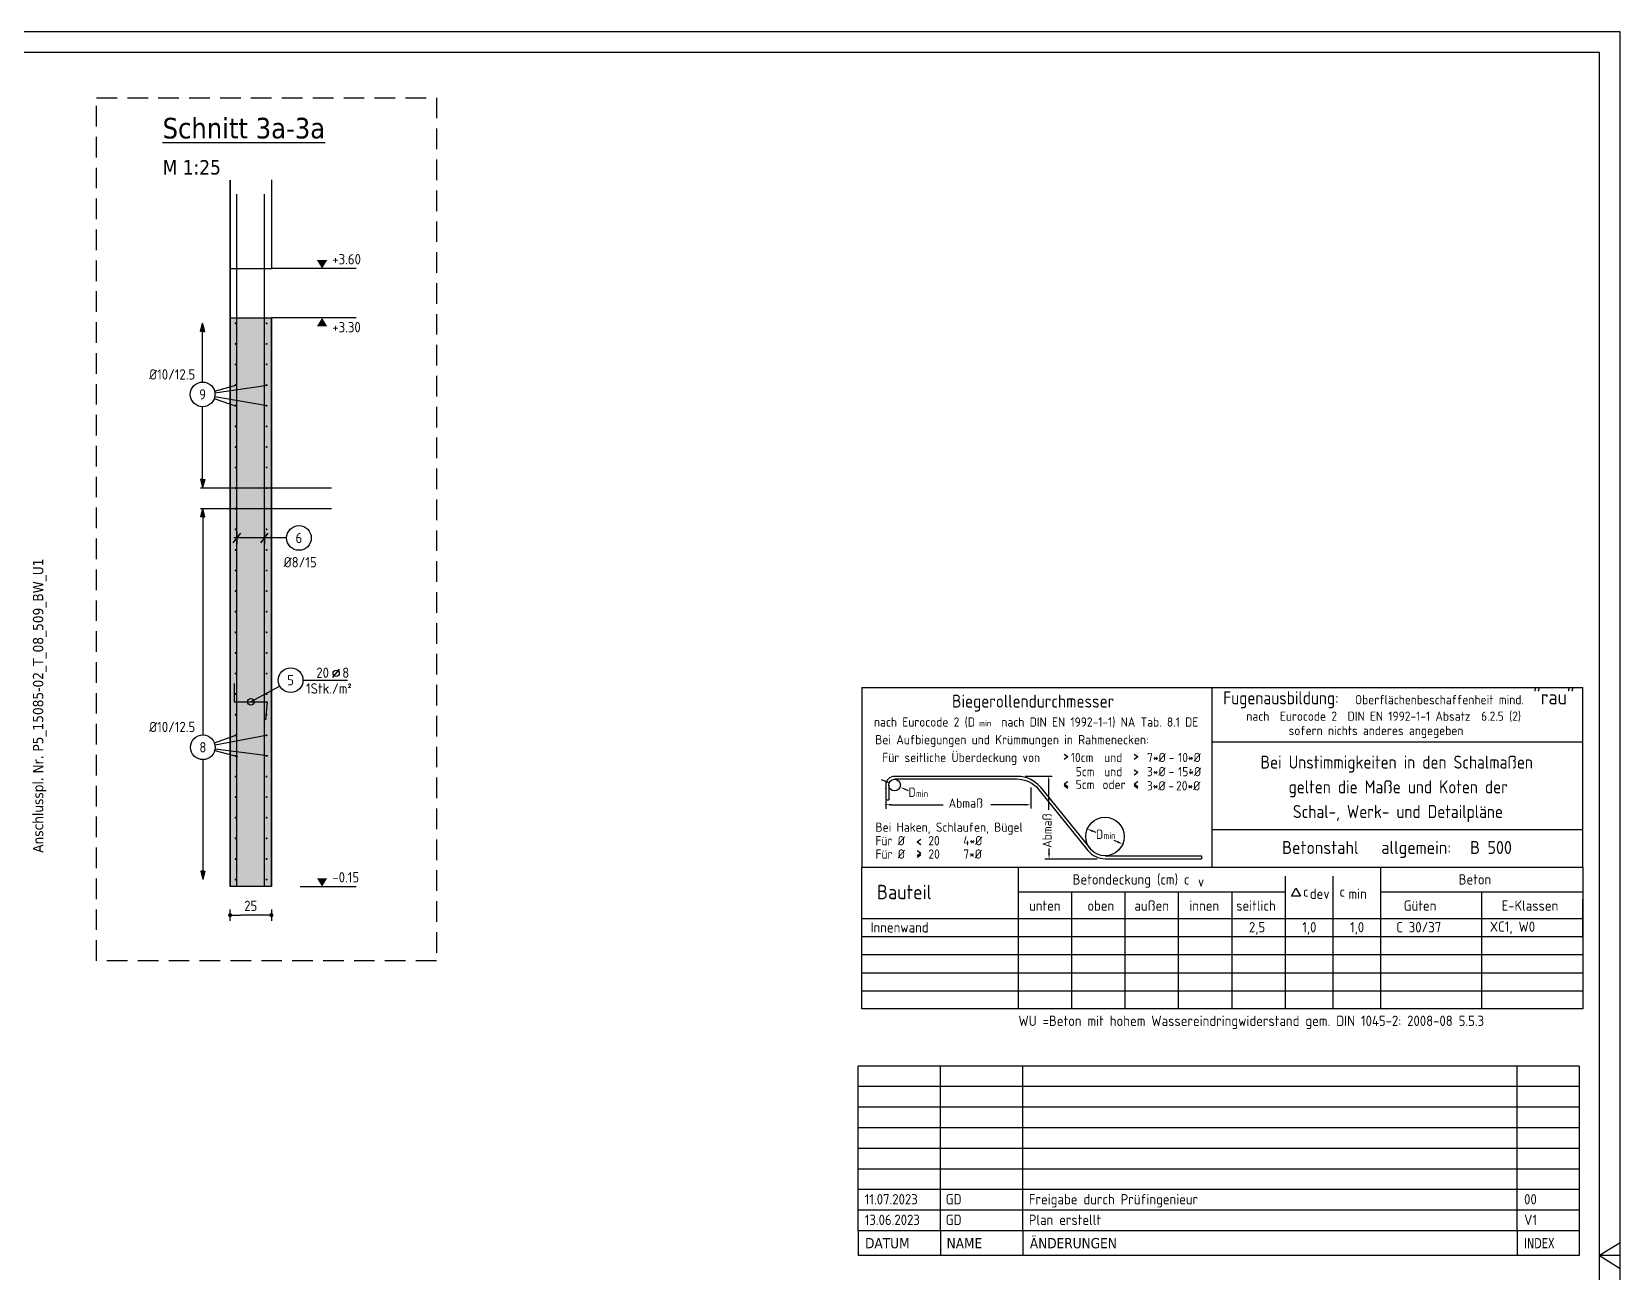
# Model space of a CAD drawing. Extents: x -7.1 to 60.9, y 1.4 to 41.6.
# Drawn here: x 28.77 to 48.05, y 16.05 to 31.11 of the extents above; entities that cross this region are included whole.
import ezdxf
from ezdxf.enums import TextEntityAlignment as Align

# ---------------------------------------------------------------- set-up
doc = ezdxf.new("R2010")
doc.units = 0
doc.header["$LTSCALE"] = 0.5
for name, pattern in [('AUSGEZOGEN', [1000.01, 1000, 0.01]), ('DASHED', [0.75, 0.5, -0.25]), ('STRICHLINIE', [0.75, 0.5, -0.25])]:
    doc.linetypes.add(name, pattern=pattern)
for name, color, linetype in [('AFU', 7, 'Continuous'), ('BET-ANS', 7, 'Continuous'), ('BETON', 7, 'Continuous'), ('DETAIL', 7, 'Continuous'), ('grau_mittel', 7, 'Continuous'), ('HILFE', 7, 'Continuous'), ('koten', 7, 'Continuous'), ('MASSE', 7, 'Continuous'), ('RAHMEN', 7, 'Continuous'), ('RND', 7, 'Continuous'), ('RND-1', 7, 'Continuous'), ('STEMPEL', 7, 'Continuous'), ('TEXT', 7, 'Continuous')]:
    doc.layers.add(name, color=color, linetype=linetype)
doc.layers.add('NOPLOT', color=7, linetype='Continuous', plot=False)
doc.styles.add('helv', font='tahoma.ttf')
doc.styles.add('txt', font='isocp.shx')
doc.linetypes.add('AFU_50K', pattern='A,0.15,["/",Standard,S=0.2,R=0,X=-0.01,Y=-0.1],0.07,["/",Standard,S=0.2,R=0,X=-0.01,Y=-0.1],0.15', length=0.37)
doc.dimstyles.new('DOT_I', dxfattribs={"dimscale": 0.5, "dimtxt": 0.25, "dimasz": 0.25, "dimexe": 0.1, "dimexo": 0.3, "dimgap": 0.1, "dimtad": 1, "dimdec": 3, "dimzin": 3, "dimtxsty": 'txt', "dimblk": 'DOT', "dimblk1": 'DOT', "dimblk2": 'DOT', "dimsah": 1, "dimcen": 0.1, "dimse1": 1, "dimse2": 1, "dimazin": 0, "dimtfac": 1, "dimtdec": 4, "dimtix": 1, "dimtmove": 2, "dimatfit": 3, "dimfxl": 0, "dimtvp": 1, "dimtolj": 1, "dimtzin": 0, "dimarcsym": 0})

# ---------------------------------------------------------------- blocks, each defined once
blk = doc.blocks.new('Plankopf-ER')
at = {"layer": 'RAHMEN', "color": 7, "linetype": 'Continuous'}
for p, q in [((-0.5, 4.6), (-18, 4.6)), ((-18, 4.1), (-18, 4.6)), ((-16, 4.1), (-16, 4.6)), ((-14, 4.1), (-14, 4.6)), ((-2, 4.1), (-2, 4.6)), ((-0.5, 4.6), (-0.5, 4.1)), ((-0.5, 4.1), (-18, 4.1)), ((-18, 3.6), (-18, 4.1)), ((-16, 3.6), (-16, 4.1)), ((-14, 3.6), (-14, 4.1)), ((-2, 3.6), (-2, 4.1)), ((-0.5, 4.1), (-0.5, 3.6)), ((-0.5, 3.6), (-18, 3.6)), ((-18, 3.1), (-18, 3.6)), ((-16, 3.1), (-16, 3.6)), ((-14, 3.1), (-14, 3.6)), ((-2, 3.1), (-2, 3.6)), ((-0.5, 3.6), (-0.5, 3.1)), ((-0.5, 3.1), (-18, 3.1)), ((-18, 2.6), (-18, 3.1)), ((-16, 2.6), (-16, 3.1)), ((-14, 2.6), (-14, 3.1)), ((-2, 2.6), (-2, 3.1)), ((-0.5, 3.1), (-0.5, 2.6)), ((-0.5, 2.6), (-18, 2.6)), ((-18, 2.1), (-18, 2.6)), ((-16, 2.1), (-16, 2.6)), ((-14, 2.1), (-14, 2.6)), ((-2, 2.1), (-2, 2.6)), ((-0.5, 2.6), (-0.5, 2.1)), ((-0.5, 2.1), (-18, 2.1)), ((-18, 1.6), (-18, 2.1)), ((-16, 1.6), (-16, 2.1)), ((-14, 1.6), (-14, 2.1)), ((-2, 1.6), (-2, 2.1)), ((-0.5, 2.1), (-0.5, 1.6)), ((-0.5, 1.6), (-18, 1.6)), ((-18, 1.1), (-18, 1.6)), ((-16, 1.1), (-16, 1.6)), ((-14, 1.1), (-14, 1.6)), ((-2, 1.1), (-2, 1.6)), ((-0.5, 1.6), (-0.5, 1.1)), ((-0.5, 1.1), (-18, 1.1)), ((-18, 0.6), (-18, 1.1)), ((-16, 0.6), (-16, 1.1)), ((-14, 0.6), (-14, 1.1)), ((-2, 0.6), (-2, 1.1)), ((-0.5, 1.1), (-0.5, 0.6)), ((-0.5, 0.6), (-18, 0.6)), ((-18, 0.6), (-18, 0)), ((-16, 0.6), (-16, 0)), ((-14, 0.6), (-14, 0)), ((-2, 0.6), (-2, 0)), ((-0.5, 0.6), (-0.5, 0)), ((-0.5, 0), (-18, 0))]:
    blk.add_line(p, q, dxfattribs=at)
at = {"layer": 'RAHMEN', "color": 7, "linetype": 'Continuous', "style": 'txt'}
for tag, p in [('INDEX-D8', (-17.841, 4.242)), ('INDEX-N8', (-15.876, 4.242)), ('INDEX-X8', (-13.857, 4.242)), ('INDEX8', (-1.833, 4.242)), ('INDEX-D7', (-17.841, 3.742)), ('INDEX-N7', (-15.876, 3.742)), ('INDEX-X7', (-13.857, 3.742)), ('INDEX7', (-1.833, 3.742)), ('INDEX-D6', (-17.841, 3.242)), ('INDEX-N6', (-15.876, 3.242)), ('INDEX-X6', (-13.857, 3.242)), ('INDEX6', (-1.833, 3.242)), ('INDEX-D5', (-17.841, 2.742)), ('INDEX-N5', (-15.876, 2.742)), ('INDEX-X5', (-13.857, 2.742)), ('INDEX5', (-1.833, 2.742)), ('INDEX-D4', (-17.841, 2.242)), ('INDEX-N4', (-15.876, 2.242)), ('INDEX-X4', (-13.857, 2.242)), ('INDEX4', (-1.833, 2.242)), ('INDEX-D3', (-17.841, 1.742)), ('INDEX-N3', (-15.876, 1.742)), ('INDEX-X3', (-13.857, 1.742)), ('INDEX3', (-1.833, 1.742)), ('INDEX-D2', (-17.841, 1.242)), ('INDEX-N2', (-15.876, 1.242)), ('INDEX-X2', (-13.857, 1.242)), ('INDEX2', (-1.833, 1.242)), ('INDEX-D1', (-17.841, 0.742)), ('INDEX-N1', (-15.876, 0.742)), ('INDEX-X1', (-13.857, 0.742)), ('INDEX1', (-1.833, 0.742))]:
    blk.add_attdef(tag, p, '', height=0.25, dxfattribs=at)
at = {"layer": 'STEMPEL', "color": 7, "linetype": 'Continuous', "style": 'helv'}
for s, p in [('DATUM', (-17.833, 0.176)), ('NAME', (-15.853, 0.176)), ('ÄNDERUNGEN', (-13.833, 0.176))]:
    blk.add_text(s, height=0.25, dxfattribs=at).set_placement(p)
at = {"layer": 'STEMPEL', "color": 7, "linetype": 'Continuous', "style": 'helv', "width": 0.8}
blk.add_text('INDEX', height=0.25, dxfattribs=at).set_placement((-1.833, 0.176))
blk = doc.blocks.new('okrd_o')
at = {"layer": 'koten', "color": 7, "linetype": 'Continuous'}
blk.add_solid([(-0.125, 0.202), (0.125, 0.202), (0, 0)], dxfattribs=at)
at = {"layer": 'koten', "style": 'txt'}
blk.add_attdef('OKRD', (0.25, 0.1), '', height=0.25, dxfattribs=at)
blk = doc.blocks.new('DOT')
at = {"layer": 'MASSE', "color": 7, "linetype": 'Continuous'}
for p, q in [((0, 0), (-1, 0)), ((0, 0.54), (0, -0.54))]:
    blk.add_line(p, q, dxfattribs=at)
at = {"layer": 'MASSE', "color": 7, "linetype": 'Continuous', "const_width": 0.2}
blk.add_lwpolyline([(-0.1, 0, 1), (0.1, 0, 1)], format="xyb", close=True, dxfattribs=at)
blk = doc.blocks.new('*D33')
at = {"layer": 'Defpoints', "color": 0, "linetype": 'AUSGEZOGEN', "transparency": 16777216}
for p in [(31.177, 20.388), (31.177, 20.388), (31.677, 20.388)]:
    blk.add_point(p, dxfattribs=at)
at = {"layer": 'MASSE', "color": 0, "linetype": 'AUSGEZOGEN', "lineweight": -2, "transparency": 16777216}
blk.add_line((31.552, 20.388), (31.302, 20.388), dxfattribs=at)
at = {"layer": 'MASSE', "color": 0, "linetype": 'AUSGEZOGEN', "lineweight": -2, "transparency": 16777216, "xscale": 0.125, "yscale": 0.125, "zscale": 0.125, "rotation": 180}
blk.add_blockref('DOT', (31.177, 20.388), dxfattribs=at)
at = {"layer": 'MASSE', "color": 0, "linetype": 'AUSGEZOGEN', "lineweight": -2, "transparency": 16777216, "xscale": 0.125, "yscale": 0.125, "zscale": 0.125}
blk.add_blockref('DOT', (31.677, 20.388), dxfattribs=at)
at = {"layer": 'MASSE', "color": 0, "linetype": 'AUSGEZOGEN', "transparency": 16777216, "insert": (31.427, 20.501), "char_height": 0.125, "attachment_point": 5, "style": 'txt'}
blk.add_mtext('\\A1;25', dxfattribs=at)
blk = doc.blocks.new('okrd_u')
at = {"layer": 'koten', "color": 7, "linetype": 'Continuous'}
blk.add_solid([(-0.125, -0.202), (0.125, -0.202), (0, 0)], dxfattribs=at)
at = {"layer": 'koten', "style": 'txt'}
blk.add_attdef('OKRD', (0.25, -0.35), '', height=0.25, dxfattribs=at)
blk = doc.blocks.new('RND_LEI')
at = {"layer": 'RND', "color": 7, "linetype": 'Continuous'}
blk.add_line((1.022, 0.066), (1.19, 0.27), dxfattribs=at)
for centre, radius in [((0, 0), 0.3), ((1.106, 0.168), 0.075)]:
    blk.add_circle(centre, radius, dxfattribs=at)
at = {"layer": 'RND', "color": 7, "linetype": 'Continuous', "style": 'txt'}
blk.add_attdef('POSL', text='', height=0.25, dxfattribs=at).set_placement((0, 0), align=Align.MIDDLE)
blk.add_attdef('ANZ', text='', height=0.25, dxfattribs=at).set_placement((0.931, 0.057), align=Align.RIGHT)
for tag, p in [('DUM', (1.253, 0.057)), ('ABSTD', (1.674, 0.057)), ('POSTXT', (0.374, -0.327))]:
    blk.add_attdef(tag, p, '', height=0.25, dxfattribs=at)
blk = doc.blocks.new('Pfeillinie')
at = {"layer": 'TEXT', "linetype": 'Continuous'}
blk.add_hatch(color=7, dxfattribs=at).paths.add_polyline_path([(0, 0), (-0.8, 0.2), (-0.8, 0), (-0.8, -0.2)])
at = {"layer": 'TEXT', "color": 7, "linetype": 'Continuous'}
for p, q in [((-0.8, 0), (-0.8, 0.2)), ((-0.8, 0.2), (0, 0)), ((-0.8, 0), (-0.8, -0.2)), ((-0.8, -0.2), (0, 0))]:
    blk.add_line(p, q, dxfattribs=at)
blk = doc.blocks.new('RND_HIN')
at = {"layer": 'RND', "color": 7, "linetype": 'Continuous'}
blk.add_circle((0, 0), 0.3, dxfattribs=at)
at = {"layer": 'RND', "color": 7, "linetype": 'Continuous', "style": 'txt'}
blk.add_attdef('POSI', text='', height=0.25, dxfattribs=at).set_placement((0, 0), align=Align.MIDDLE)
blk = doc.blocks.new('lei_gre')
at = {"layer": 'RND', "color": 7, "linetype": 'Continuous'}
for p, q in [((-0.09, -0.12), (0.09, 0.12)), ((0, 0.15), (0, -0.15))]:
    blk.add_line(p, q, dxfattribs=at)
blk = doc.blocks.new('DINA1')
at = {"layer": 'RAHMEN'}
for p, q in [((84.1, 59.4), (0, 59.4)), ((84.1, 0), (84.1, 59.4))]:
    blk.add_line(p, q, dxfattribs=at)
at = {"layer": 'RAHMEN', "color": 5}
for p, q in [((83.6, 58.9), (2, 58.9)), ((83.6, 0.5), (83.6, 58.9))]:
    blk.add_line(p, q, dxfattribs=at)
at = {"layer": 'RAHMEN', "color": 7, "linetype": 'Continuous'}
for p, q in [((84.1, 30.01), (83.6, 29.7)), ((83.6, 29.7), (84.1, 29.39))]:
    blk.add_line(p, q, dxfattribs=at)

msp = doc.modelspace()

# ---------------------------------------------------------------- hatches: boundary and pattern name
at = {"layer": 'grau_mittel'}
msp.add_hatch(color=61, dxfattribs=at).paths.add_polyline_path([(31.677, 27.635), (31.177, 27.635), (31.177, 20.735), (31.677, 20.735)])

# ---------------------------------------------------------------- linework, layer by layer
at = {"layer": 'AFU', "color": 8, "linetype": 'AFU_50K'}
for p, q in [((31.177, 28.235), (31.677, 28.235)), ((31.177, 27.635), (31.677, 27.635)), ((31.677, 20.735), (31.177, 20.735))]:
    msp.add_line(p, q, dxfattribs=at)
at = {"layer": 'BETON', "color": 6, "linetype": 'AUSGEZOGEN', "lineweight": 35}
for p, q in [((31.177, 29.308), (31.177, 20.735)), ((31.677, 27.635), (31.677, 20.735))]:
    msp.add_line(p, q, dxfattribs=at)
at = {"layer": 'BETON', "color": 6, "linetype": 'AUSGEZOGEN'}
for p, q in [((31.677, 29.309), (31.677, 28.235)), ((32.708, 27.635), (31.677, 27.635))]:
    msp.add_line(p, q, dxfattribs=at)
at = {"layer": 'BETON', "color": 6, "linetype": 'AUSGEZOGEN', "lineweight": 25}
msp.add_line((32.708, 28.235), (31.677, 28.235), dxfattribs=at)
at = {"layer": 'DETAIL', "color": 102, "linetype": 'STRICHLINIE'}
msp.add_lwpolyline([(29.555, 19.833), (29.555, 30.307), (33.681, 30.307), (33.681, 19.833)], close=True, dxfattribs=at)
at = {"layer": 'HILFE', "color": 102, "linetype": 'AUSGEZOGEN'}
msp.add_line((32.026, 20.735), (32.708, 20.735), dxfattribs=at)
at = {"layer": 'NOPLOT', "color": 191, "linetype": 'Continuous'}
for points in [[(30.817, 25.573), (32.408, 25.573)], [(30.817, 25.323), (32.408, 25.323)]]:
    msp.add_lwpolyline(points, dxfattribs=at)
at = {"layer": 'RAHMEN', "color": 5, "linetype": 'Continuous'}
for p, q in [((38.847, 23.15), (47.597, 23.15)), ((38.847, 23.15), (38.847, 20.971)), ((43.096, 20.971), (43.096, 23.15)), ((47.597, 20.971), (47.597, 23.15)), ((47.597, 20.118), (47.597, 20.58))]:
    msp.add_line(p, q, dxfattribs=at)
at = {"layer": 'RAHMEN', "color": 7, "linetype": 'AUSGEZOGEN'}
for p, q in [((43.096, 22.493), (47.597, 22.493)), ((41.345, 22.308), (41.301, 22.338)), ((41.345, 22.308), (41.301, 22.277)), ((42.195, 22.308), (42.151, 22.338)), ((42.195, 22.308), (42.151, 22.277)), ((41.301, 21.98), (41.345, 22.01)), ((42.195, 22.118), (42.151, 22.148)), ((42.195, 22.118), (42.151, 22.087)), ((42.151, 21.98), (42.195, 22.01)), ((41.301, 21.98), (41.345, 21.949)), ((41.301, 21.96), (41.345, 21.93)), ((42.151, 21.98), (42.195, 21.949)), ((42.151, 21.96), (42.195, 21.93)), ((43.096, 21.429), (47.597, 21.429)), ((39.516, 21.277), (39.56, 21.308)), ((39.516, 21.277), (39.56, 21.246)), ((39.56, 21.136), (39.516, 21.167)), ((39.56, 21.136), (39.516, 21.106)), ((39.56, 21.117), (39.516, 21.086)), ((38.847, 20.349), (47.597, 20.349)), ((38.847, 20.129), (47.597, 20.129)), ((38.847, 19.909), (47.597, 19.909)), ((38.847, 19.689), (47.597, 19.689)), ((38.847, 19.469), (47.597, 19.469))]:
    msp.add_line(p, q, dxfattribs=at)
at = {"layer": 'RAHMEN', "color": 7, "linetype": 'Continuous'}
for p, q in [((39.176, 21.992), (39.083, 22.028)), ((40.738, 22.072), (39.242, 22.072)), ((40.725, 22.037), (39.242, 22.037)), ((40.829, 22.076), (41.155, 22.076)), ((41.113, 22.008), (41.113, 21.667)), ((39.136, 21.966), (39.136, 21.789)), ((39.171, 21.966), (39.171, 21.789)), ((39.362, 21.92), (39.409, 21.902)), ((40.896, 21.936), (40.896, 21.683)), ((40.96, 21.947), (41.59, 21.172)), ((41.009, 21.943), (41.615, 21.197)), ((39.136, 21.789), (39.171, 21.789)), ((39.136, 21.777), (39.136, 21.677)), ((39.204, 21.728), (39.832, 21.728)), ((40.828, 21.728), (40.41, 21.728)), ((41.688, 21.389), (41.644, 21.408)), ((41.95, 21.276), (41.909, 21.294)), ((41.066, 21.07), (41.7, 21.07)), ((41.118, 21.138), (41.118, 21.197)), ((41.8, 21.108), (42.969, 21.108)), ((41.8, 21.072), (42.969, 21.072)), ((42.969, 21.108), (42.969, 21.072)), ((40.747, 19.275), (40.747, 20.971)), ((43.986, 19.249), (43.986, 20.862)), ((44.566, 19.249), (44.566, 20.862)), ((45.145, 19.249), (45.145, 20.971)), ((41.395, 19.249), (41.395, 20.669)), ((42.043, 19.249), (42.043, 20.669)), ((42.691, 19.249), (42.691, 20.669)), ((43.339, 19.249), (43.339, 20.669)), ((46.371, 19.249), (46.371, 20.669)), ((40.747, 19.249), (40.747, 20.349)), ((43.986, 19.249), (43.986, 20.349)), ((48.051, 16.257), (47.801, 16.257))]:
    msp.add_line(p, q, dxfattribs=at)
at = {"layer": 'RAHMEN', "color": 1, "linetype": 'Continuous'}
for p, q in [((40.747, 20.669), (43.986, 20.669)), ((45.145, 20.669), (47.597, 20.669))]:
    msp.add_line(p, q, dxfattribs=at)
at = {"layer": 'RAHMEN', "color": 5, "linetype": 'AUSGEZOGEN'}
msp.add_lwpolyline([(38.847, 20.971), (47.597, 20.971), (47.597, 19.249), (38.847, 19.249)], close=True, dxfattribs=at)
at = {"layer": 'RAHMEN', "color": 1, "linetype": 'Continuous'}
msp.add_lwpolyline([(44.115, 20.714), (44.17, 20.62), (44.061, 20.62)], close=True, dxfattribs=at)
at = {"layer": 'RAHMEN', "color": 7, "linetype": 'Continuous'}
for centre, radius in [((39.242, 21.966), 0.0709), ((41.797, 21.342), 0.234)]:
    msp.add_circle(centre, radius, dxfattribs=at)
for centre, radius, start, end in [((39.242, 21.966), 0.106, 90, 180), ((40.725, 21.682), 0.354, 48.4107, 90), ((40.738, 21.723), 0.349, 39.0956, 90), ((41.8, 21.342), 0.27, 219.0956, 270)]:
    msp.add_arc(centre, radius, start, end, dxfattribs=at)
for p in [(42.834, 22.153), (39.136, 21.925), (39.136, 21.728), (41.582, 21.435), (42.012, 21.25)]:
    msp.add_point(p, dxfattribs=at)
for points in [[(39.124, 22.002), (39.131, 22.019), (39.176, 21.992)], [(41.124, 22.008), (41.102, 22.008), (41.113, 22.076)], [(39.359, 21.912), (39.365, 21.928), (39.313, 21.939)], [(39.204, 21.716), (39.204, 21.739), (39.136, 21.728)], [(40.828, 21.716), (40.828, 21.739), (40.896, 21.728)], [(41.639, 21.398), (41.648, 21.419), (41.582, 21.435)], [(41.945, 21.266), (41.954, 21.287), (42.012, 21.25)], [(41.129, 21.138), (41.106, 21.138), (41.118, 21.07)]]:
    msp.add_solid(points, dxfattribs=at)
at = {"layer": 'RND', "color": 102, "linetype": 'AUSGEZOGEN'}
for p, q in [((30.988, 26.747), (31.247, 26.821)), ((30.992, 26.728), (31.632, 26.821)), ((30.985, 26.657), (31.251, 26.565)), ((30.991, 26.681), (31.626, 26.571)), ((31.862, 24.965), (31.222, 24.965)), ((31.779, 23.168), (31.427, 22.977)), ((30.987, 22.477), (31.246, 22.572)), ((30.994, 22.453), (31.616, 22.572)), ((30.991, 22.385), (31.265, 22.311)), ((30.995, 22.406), (31.635, 22.324))]:
    msp.add_line(p, q, dxfattribs=at)
at = {"layer": 'RND', "color": 7, "linetype": 'AUSGEZOGEN'}
msp.add_line((32.061, 23.239), (32.601, 23.239), dxfattribs=at)
at = {"layer": 'RND', "color": 1, "linetype": 'AUSGEZOGEN'}
for points in [[(31.26, 20.735), (31.26, 29.135)], [(31.594, 20.735), (31.594, 29.135)]]:
    msp.add_lwpolyline(points, dxfattribs=at)
at = {"layer": 'RND', "color": 7, "linetype": 'AUSGEZOGEN', "const_width": 0.012}
for points in [[(31.237, 27.57, 1), (31.249, 27.57, 1)], [(31.613, 27.57, 1), (31.625, 27.57, 1)], [(31.237, 27.32, 1), (31.249, 27.32, 1)], [(31.613, 27.32, 1), (31.625, 27.32, 1)], [(31.237, 27.07, 1), (31.249, 27.07, 1)], [(31.613, 27.07, 1), (31.625, 27.07, 1)], [(31.237, 26.82, 1), (31.249, 26.82, 1)], [(31.613, 26.82, 1), (31.625, 26.82, 1)], [(31.237, 26.57, 1), (31.249, 26.57, 1)], [(31.613, 26.57, 1), (31.625, 26.57, 1)], [(31.237, 26.32, 1), (31.249, 26.32, 1)], [(31.613, 26.32, 1), (31.625, 26.32, 1)], [(31.237, 26.07, 1), (31.249, 26.07, 1)], [(31.613, 26.07, 1), (31.625, 26.07, 1)], [(31.237, 25.82, 1), (31.249, 25.82, 1)], [(31.613, 25.82, 1), (31.625, 25.82, 1)], [(31.237, 25.57, 1), (31.249, 25.57, 1)], [(31.613, 25.57, 1), (31.625, 25.57, 1)], [(31.237, 25.32, 1), (31.249, 25.32, 1)], [(31.613, 25.32, 1), (31.625, 25.32, 1)], [(31.237, 25.07, 1), (31.249, 25.07, 1)], [(31.613, 25.07, 1), (31.625, 25.07, 1)], [(31.237, 24.82, 1), (31.249, 24.82, 1)], [(31.613, 24.82, 1), (31.625, 24.82, 1)], [(31.237, 24.57, 1), (31.249, 24.57, 1)], [(31.613, 24.57, 1), (31.625, 24.57, 1)], [(31.237, 24.32, 1), (31.249, 24.32, 1)], [(31.613, 24.32, 1), (31.625, 24.32, 1)], [(31.237, 24.07, 1), (31.249, 24.07, 1)], [(31.613, 24.07, 1), (31.625, 24.07, 1)], [(31.237, 23.82, 1), (31.249, 23.82, 1)], [(31.613, 23.82, 1), (31.625, 23.82, 1)], [(31.237, 23.57, 1), (31.249, 23.57, 1)], [(31.613, 23.57, 1), (31.625, 23.57, 1)], [(31.237, 23.32, 1), (31.249, 23.32, 1)], [(31.613, 23.32, 1), (31.625, 23.32, 1)], [(31.237, 23.07, 1), (31.249, 23.07, 1)], [(31.613, 23.07, 1), (31.625, 23.07, 1)], [(31.237, 22.82, 1), (31.249, 22.82, 1)], [(31.613, 22.82, 1), (31.625, 22.82, 1)], [(31.237, 22.57, 1), (31.249, 22.57, 1)], [(31.613, 22.57, 1), (31.625, 22.57, 1)], [(31.237, 22.32, 1), (31.249, 22.32, 1)], [(31.613, 22.32, 1), (31.625, 22.32, 1)], [(31.237, 22.07, 1), (31.249, 22.07, 1)], [(31.613, 22.07, 1), (31.625, 22.07, 1)], [(31.237, 21.82, 1), (31.249, 21.82, 1)], [(31.613, 21.82, 1), (31.625, 21.82, 1)], [(31.237, 21.57, 1), (31.249, 21.57, 1)], [(31.613, 21.57, 1), (31.625, 21.57, 1)], [(31.237, 21.32, 1), (31.249, 21.32, 1)], [(31.613, 21.32, 1), (31.625, 21.32, 1)], [(31.237, 21.07, 1), (31.249, 21.07, 1)], [(31.613, 21.07, 1), (31.625, 21.07, 1)], [(31.237, 20.82, 1), (31.249, 20.82, 1)], [(31.613, 20.82, 1), (31.625, 20.82, 1)]]:
    msp.add_lwpolyline(points, format="xyb", close=True, dxfattribs=at)
at = {"layer": 'RND', "color": 102, "linetype": 'AUSGEZOGEN'}
for points in [[(30.843, 26.857), (30.843, 27.571)], [(30.843, 25.576), (30.843, 26.557)], [(30.846, 25.322), (30.846, 22.575)], [(30.846, 22.275), (30.846, 20.82)]]:
    msp.add_lwpolyline(points, dxfattribs=at)
at = {"layer": 'RND', "color": 7, "linetype": 'AUSGEZOGEN'}
msp.add_circle((31.427, 22.977), 0.04, dxfattribs=at)
at = {"layer": 'RND-1', "color": 1, "linetype": 'AUSGEZOGEN'}
msp.add_lwpolyline([(31.227, 23.197), (31.227, 22.977), (31.627, 22.977), (31.608, 22.758)], dxfattribs=at)

# ---------------------------------------------------------------- block references
at = {"layer": 'BET-ANS', "xscale": 0.5, "yscale": 0.5, "zscale": 0.5}
msp.add_blockref('Plankopf-ER', (47.801, 16.257), dxfattribs=at).add_auto_attribs({'INDEX1': 'V1', 'INDEX-N1': 'GD', 'INDEX-D1': '13.06.2023', 'INDEX-X1': 'Plan erstellt', 'INDEX2': '00', 'INDEX-N2': 'GD', 'INDEX-D2': '11.07.2023', 'INDEX-X2': 'Freigabe durch Prüfingenieur'})
at = {"layer": 'koten', "color": 7, "linetype": 'DASHED', "xscale": 0.5, "yscale": 0.5, "zscale": 0.5}
msp.add_blockref('okrd_o', (32.293, 28.235), dxfattribs=at).add_auto_attribs({'OKRD': '+3.60'})
at = {"layer": 'koten', "color": 7, "linetype": 'AUSGEZOGEN', "xscale": 0.5, "yscale": 0.5, "zscale": 0.5}
msp.add_blockref('okrd_u', (32.293, 27.635), dxfattribs=at).add_auto_attribs({'OKRD': '+3.30'})
at = {"layer": 'koten', "color": 7, "linetype": 'AUSGEZOGEN'}
ref = msp.add_blockref('okrd_o', (32.293, 20.735), dxfattribs=dict(at, xscale=0.5, yscale=0.5, zscale=0.5))
ref.add_attrib('OKRD', '-0.15', (32.418, 20.785), dxfattribs={"layer": '0', "color": 0, "linetype": 'ByBlock', "height": 0.125, "style": 'txt'})
at = {"layer": 'RAHMEN', "color": 7, "linetype": 'AUSGEZOGEN', "xscale": 0.5, "yscale": 0.5, "zscale": 0.5}
msp.add_blockref('DINA1', (6.001, 1.407), dxfattribs=at)
at = {"layer": 'RND', "color": 102, "linetype": 'AUSGEZOGEN', "xscale": 0.125, "yscale": 0.125, "zscale": 0.125}
for p, rotation in [((30.843, 27.571), 90), ((30.843, 25.576), 270), ((30.846, 25.322), 90), ((30.846, 20.82), 270)]:
    msp.add_blockref('Pfeillinie', p, dxfattribs=dict(at, rotation=rotation))
at = {"layer": 'RND', "color": 7, "linetype": 'AUSGEZOGEN', "xscale": 0.5, "yscale": 0.5, "zscale": 0.5}
for name, p, values in [('RND_HIN', (30.843, 26.707), {'POSI': '9'}), ('RND_HIN', (32.012, 24.965), {'POSI': '6'}), ('RND_LEI', (31.911, 23.239), {'POSL': '5', 'DUM': '8', 'ANZ': '20', 'POSTXT': '1Stk./m²'}), ('RND_HIN', (30.846, 22.425), {'POSI': '8'})]:
    msp.add_blockref(name, p, dxfattribs=at).add_auto_attribs(values)
for p in [(31.26, 24.965), (31.594, 24.965)]:
    msp.add_blockref('lei_gre', p, dxfattribs=at)

# ---------------------------------------------------------------- texts
at = {"layer": 'RAHMEN', "color": 1, "linetype": 'Continuous', "style": 'txt', "width": 0.95}
for s, p in [('Biegerollendurchmesser', (40.925, 22.906)), ('Fugenausbildung:', (43.933, 22.946)), ('Bei Unstimmigkeiten in den Schalmaßen', (45.339, 22.166)), ('gelten die Maße und Koten der', (45.356, 21.866)), ('Schal-, Werk- und Detailpläne', (45.353, 21.566))]:
    msp.add_text(s, height=0.1575, dxfattribs=at).set_placement(p, align=Align.CENTER)
at = {"layer": 'RAHMEN', "color": 7, "linetype": 'Continuous', "style": 'txt'}
for s, height, p in [('Oberflächenbeschaffenheit mind.', 0.1125, (44.831, 22.946)), ('nach  Eurocode 2  DIN EN 1992-1-1 Absatz  6.2.5 (2)', 0.1125, (43.513, 22.746)), ('Bei Aufbiegungen und Krümmungen in Rahmenecken:', 0.1125, (39.008, 22.461)), ('sofern nichts anderes angegeben', 0.1125, (44.026, 22.572)), ('10cm', 0.1125, (41.382, 22.245)), ('5cm', 0.1125, (41.442, 22.073)), ('und', 0.1125, (41.786, 22.245)), ('und', 0.1125, (41.786, 22.073)), ('3*%%C', 0.1125, (42.306, 22.073)), ('7*%%C', 0.1125, (42.308, 22.245)), ('-', 0.113, (42.569, 22.245)), ('10*%%C', 0.1125, (42.684, 22.245)), ('15*%%C', 0.1125, (42.684, 22.073)), ('5cm', 0.1125, (41.441, 21.917)), ('oder', 0.1125, (41.766, 21.917)), ('3*%%C', 0.1125, (42.305, 21.901)), ('-', 0.113, (42.568, 22.073)), ('20*%%C', 0.1125, (42.66, 21.901)), ('D', 0.113, (39.411, 21.823)), ('Abmaß', 0.1125, (39.899, 21.691)), ('-', 0.113, (42.566, 21.901)), ('Bei Haken, Schlaufen, Bügel', 0.1125, (39.011, 21.399)), ('D', 0.113, (41.688, 21.313)), ('Für %%C', 0.1125, (39.01, 21.235)), ('20', 0.1125, (39.652, 21.235)), ('4*%%C', 0.1125, (40.076, 21.235)), ('Für %%C', 0.1125, (39.011, 21.073)), ('20', 0.1125, (39.653, 21.073)), ('7*%%C', 0.1125, (40.076, 21.073))]:
    msp.add_text(s, height=height, dxfattribs=at).set_placement(p)
msp.add_text('nach Eurocode 2 (D     nach DIN EN 1992-1-1) NA Tab. 8.1 DE', height=0.1125, dxfattribs=at).set_placement((40.961, 22.675), align=Align.CENTER)
msp.add_text('Für seitliche Überdeckung von', height=0.1125, dxfattribs=at).set_placement((41.009, 22.245), align=Align.RIGHT)
msp.add_text('Abmaß', height=0.1125, rotation=90, dxfattribs=at).set_placement((41.15, 21.205))
at = {"layer": 'RAHMEN', "color": 1, "linetype": 'Continuous', "style": 'txt'}
for s, height, p in [('Betonstahl', 0.1575, (43.947, 21.13)), ('allgemein:', 0.1575, (45.151, 21.13)), ('B 500 ', 0.1575, (46.229, 21.13)), ('Betondeckung (cm) c', 0.125, (41.403, 20.759)), ('Beton', 0.125, (46.089, 20.759)), ('Bauteil', 0.175, (39.029, 20.581)), ('v', 0.125, (42.925, 20.733)), ('c', 0.125, (44.201, 20.611)), ('dev', 0.125, (44.283, 20.585)), ('c', 0.125, (44.644, 20.611)), ('min', 0.125, (44.752, 20.585)), ('WU =Beton mit hohem Wassereindringwiderstand gem. DIN 1045-2: 2008-08 5.5.3', 0.125, (40.746, 19.043))]:
    msp.add_text(s, height=height, dxfattribs=at).set_placement(p)
at = {"layer": 'TEXT', "color": 6, "linetype": 'AUSGEZOGEN', "style": 'helv'}
msp.add_text('%%uSchnitt 3a-3a', height=0.25, dxfattribs=at).set_placement((30.357, 29.813))
at = {"layer": 'TEXT', "color": 1, "linetype": 'AUSGEZOGEN', "style": 'helv'}
msp.add_text('M 1:25', height=0.175, dxfattribs=at).set_placement((30.357, 29.375))
at = {"layer": 'TEXT', "color": 7, "linetype": 'AUSGEZOGEN', "style": 'txt'}
for s, height, p in [('%%C10/12.5', 0.125, (30.194, 26.887)), ('%%C8/15', 0.125, (31.827, 24.608)), ('min', 0.0802, (40.27, 22.677)), ('%%C10/12.5', 0.125, (30.194, 22.609)), ('min', 0.0802, (39.502, 21.822)), ('min', 0.0802, (41.779, 21.312)), ('unten', 0.125, (40.875, 20.441)), ('oben', 0.125, (41.583, 20.441)), ('außen', 0.125, (42.154, 20.441)), ('innen', 0.125, (42.821, 20.441)), ('seitlich', 0.125, (43.389, 20.441)), ('Güten', 0.125, (45.423, 20.441)), ('E-Klassen', 0.125, (46.611, 20.441)), ('Innenwand', 0.125, (38.951, 20.177)), ('2,5', 0.125, (43.544, 20.179)), ('1,0', 0.125, (44.192, 20.179)), ('1,0', 0.125, (44.771, 20.179)), ('C 30/37', 0.125, (45.332, 20.179)), ('XC1, W0', 0.125, (46.468, 20.186))]:
    msp.add_text(s, height=height, dxfattribs=at).set_placement(p)
at = {"layer": 'TEXT', "color": 7, "linetype": 'AUSGEZOGEN', "style": 'helv'}
msp.add_text('Anschlusspl. Nr. P5_15085-02_T_08_509_BW_U1', height=0.125, rotation=90, dxfattribs=at).set_placement((28.908, 21.145))
at = {"layer": 'TEXT', "color": 1, "style": 'txt'}
msp.add_text('"rau"', height=0.175, dxfattribs=at).set_placement((46.996, 22.945))

# ---------------------------------------------------------------- dimensions: what is measured, and where the dimension line sits
at = {"layer": 'MASSE', "color": 7, "linetype": 'AUSGEZOGEN'}
dim = msp.add_linear_dim(base=(31.177, 20.388), p1=(31.677, 20.388), p2=(31.177, 20.388), dimstyle='DOT_I', override={"dimdec": 0, "dimlfac": 50}, dxfattribs=at)
dim.commit()
dim.dimension.update_dxf_attribs({"geometry": '*D33', "text_midpoint": (31.427, 20.501)})

doc.saveas('drawing.dxf')
